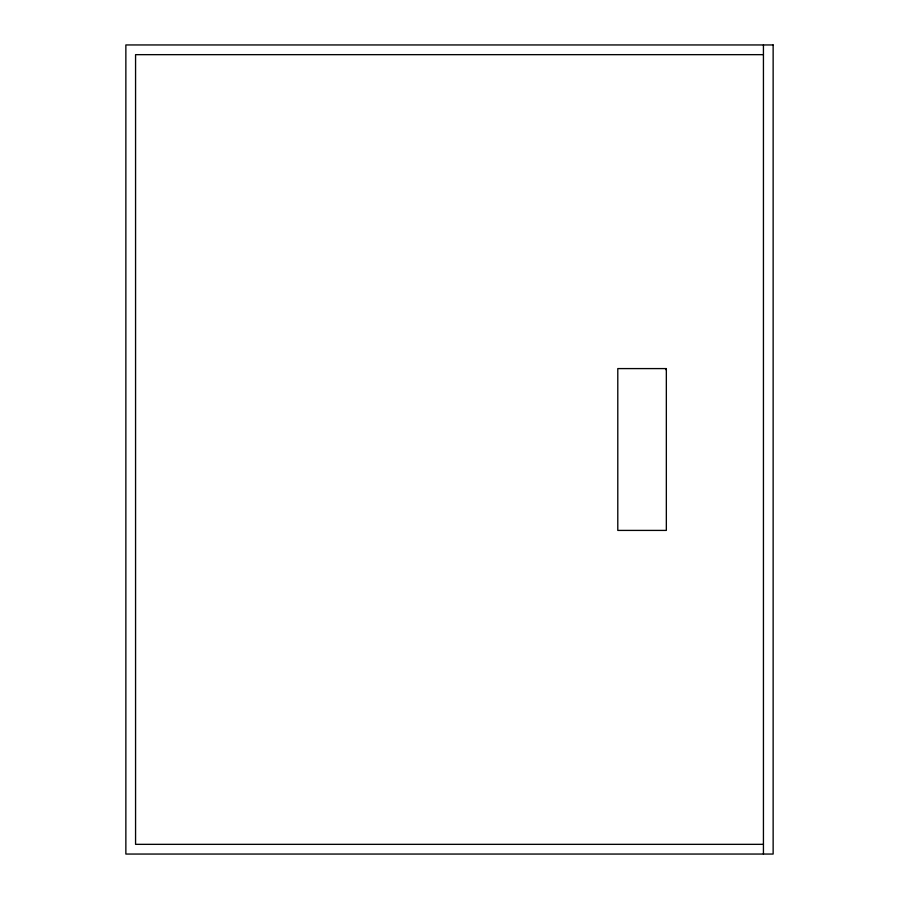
<?xml version="1.0" encoding="UTF-8"?>
<svg xmlns="http://www.w3.org/2000/svg" width="899" height="899" viewBox="0 0 899 899"><rect width="100%" height="100%" fill="white"/><g stroke="black" fill="none" stroke-linecap="round" stroke-linejoin="round"><path stroke-width="1.35" d="M763.431 54.659L135.569 54.659L135.569 844.341L763.431 844.341M665.687 369.579L666.339 369.579M763.431 44.95L763.431 854.05M773.14 44.95L125.86 44.95L125.86 854.05L773.14 854.05L773.14 44.95M666.339 368.59L617.793 368.59L617.793 530.41L666.339 530.41L666.339 368.59"/></g></svg>
